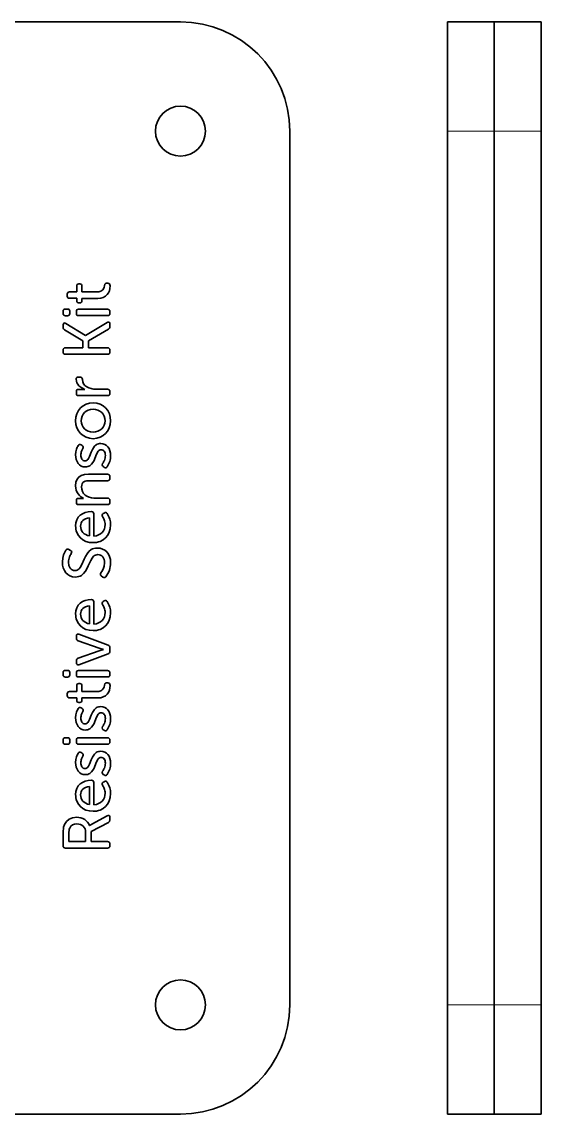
# Model space of a CAD drawing. Extents: x 342 to 941, y 168 to 756.
# Drawn here: x 612.3 to 645.6, y 385.5 to 455.5 of the extents above; entities that cross this region are included whole.
import ezdxf

# ---------------------------------------------------------------- set-up
doc = ezdxf.new("R2010")
doc.units = 0

msp = doc.modelspace()

# ---------------------------------------------------------------- linework, layer by layer
at = {"color": 7, "lineweight": 35}
for p, q in [((622.5, 455.5), (566.5, 455.5)), ((629.5, 392.5), (629.5, 448.5)), ((629.5, 392.5), (629.5, 448.5)), ((639.608, 448.5), (639.608, 392.5)), ((642.608, 448.5), (642.608, 392.5)), ((642.608, 448.5), (642.608, 392.5)), ((645.608, 448.5), (645.608, 392.5)), ((566.5, 385.5), (622.5, 385.5))]:
    msp.add_line(p, q, dxfattribs=at)
at = {"color": 7, "lineweight": 35, "ltscale": 0.175}
for p, q in [((639.608, 455.5), (639.608, 448.5)), ((642.608, 448.5), (642.608, 455.5)), ((642.608, 455.5), (642.608, 448.5)), ((645.608, 448.5), (645.608, 455.5)), ((639.608, 392.5), (639.608, 385.5)), ((642.608, 385.5), (642.608, 392.5)), ((642.608, 392.5), (642.608, 385.5)), ((645.608, 385.5), (645.608, 392.5))]:
    msp.add_line(p, q, dxfattribs=at)
at = {"color": 7, "lineweight": 35, "ltscale": 0.075}
for p, q in [((642.608, 455.5), (639.608, 455.5)), ((642.608, 455.5), (645.608, 455.5)), ((642.608, 385.5), (639.608, 385.5)), ((642.608, 385.5), (645.608, 385.5))]:
    msp.add_line(p, q, dxfattribs=at)
at = {"color": 7, "lineweight": 13, "ltscale": 0.075}
for p, q in [((642.608, 448.5), (639.608, 448.5)), ((642.608, 448.5), (645.608, 448.5)), ((642.608, 392.5), (639.608, 392.5)), ((642.608, 392.5), (645.608, 392.5))]:
    msp.add_line(p, q, dxfattribs=at)
at = {"color": 7, "lineweight": 35, "ltscale": 0.00931}
for p, q in [((615.86, 438.189), (615.86, 438.561)), ((615.86, 412.582), (615.86, 412.954))]:
    msp.add_line(p, q, dxfattribs=at)
at = {"color": 7, "lineweight": 35, "ltscale": 0.001379}
for p, q in [((616, 438.701), (616.055, 438.701)), ((616.055, 437.495), (616, 437.495)), ((616, 413.094), (616.055, 413.094)), ((616.055, 411.888), (616, 411.888))]:
    msp.add_line(p, q, dxfattribs=at)
at = {"color": 7, "lineweight": 35, "ltscale": 0.009422}
for p, q in [((616.195, 438.566), (616.195, 438.189)), ((616.195, 412.959), (616.195, 412.582))]:
    msp.add_line(p, q, dxfattribs=at)
at = {"color": 7, "lineweight": 35, "ltscale": 0.002222}
for p, q in [((617.77, 438.743), (617.859, 438.743)), ((617.77, 413.137), (617.859, 413.137))]:
    msp.add_line(p, q, dxfattribs=at)
at = {"color": 7, "lineweight": 35, "ltscale": 0.003075}
for p, q in [((615.251, 437.926), (615.251, 438.049)), ((615.251, 412.319), (615.251, 412.442))]:
    msp.add_line(p, q, dxfattribs=at)
at = {"color": 7, "lineweight": 35, "ltscale": 0.011748}
for p, q in [((615.391, 438.189), (615.86, 438.189)), ((615.86, 437.787), (615.391, 437.787)), ((615.391, 412.582), (615.86, 412.582)), ((615.86, 412.18), (615.391, 412.18))]:
    msp.add_line(p, q, dxfattribs=at)
at = {"color": 7, "lineweight": 35, "ltscale": 0.003815}
for p, q in [((615.86, 437.634), (615.86, 437.787)), ((615.86, 412.027), (615.86, 412.18))]:
    msp.add_line(p, q, dxfattribs=at)
at = {"color": 7, "lineweight": 35, "ltscale": 0.023813}
for p, q in [((616.195, 438.189), (617.147, 438.189)), ((616.195, 412.582), (617.147, 412.582))]:
    msp.add_line(p, q, dxfattribs=at)
at = {"color": 7, "lineweight": 35, "ltscale": 0.003704}
msp.add_line((616.195, 437.778), (616.195, 437.63), dxfattribs=at)
at = {"color": 7, "lineweight": 35, "ltscale": 0.025407}
for p, q in [((617.211, 437.778), (616.195, 437.778)), ((617.211, 412.171), (616.195, 412.171))]:
    msp.add_line(p, q, dxfattribs=at)
at = {"color": 7, "lineweight": 35, "ltscale": 0.0036}
for p, q in [((614.993, 436.809), (614.993, 436.953)), ((615.412, 436.953), (615.412, 436.809)), ((615.839, 414.415), (615.839, 414.559)), ((614.993, 413.653), (614.993, 413.797)), ((615.412, 413.797), (615.412, 413.653)), ((614.993, 409.343), (614.993, 409.487)), ((615.412, 409.487), (615.412, 409.343))]:
    msp.add_line(p, q, dxfattribs=at)
at = {"color": 7, "lineweight": 35, "ltscale": 0.003497}
for p, q in [((615.132, 437.092), (615.272, 437.092)), ((615.272, 436.669), (615.132, 436.669)), ((615.132, 413.936), (615.272, 413.936)), ((615.272, 413.513), (615.132, 413.513)), ((615.132, 409.627), (615.272, 409.627)), ((615.272, 409.204), (615.132, 409.204))]:
    msp.add_line(p, q, dxfattribs=at)
at = {"color": 7, "lineweight": 35, "ltscale": 0.003281}
for p, q in [((615.839, 436.813), (615.839, 436.944)), ((617.981, 436.944), (617.981, 436.813)), ((617.981, 426.365), (617.981, 426.234)), ((617.981, 424.837), (617.981, 424.706)), ((615.839, 413.657), (615.839, 413.788)), ((617.981, 413.788), (617.981, 413.657)), ((615.839, 409.348), (615.839, 409.479)), ((617.981, 409.479), (617.981, 409.348))]:
    msp.add_line(p, q, dxfattribs=at)
at = {"color": 7, "lineweight": 35, "ltscale": 0.046561}
for p, q in [((615.979, 437.084), (617.841, 437.084)), ((617.841, 436.673), (615.979, 436.673)), ((617.841, 431.547), (615.979, 431.547)), ((617.841, 424.566), (615.979, 424.566)), ((615.979, 413.928), (617.841, 413.928)), ((617.841, 413.517), (615.979, 413.517)), ((615.979, 409.618), (617.841, 409.618)), ((617.841, 409.208), (615.979, 409.208))]:
    msp.add_line(p, q, dxfattribs=at)
at = {"color": 7, "lineweight": 35, "ltscale": 0.036742}
msp.add_line((615.162, 436.178), (616.411, 435.403), dxfattribs=at)
at = {"color": 7, "lineweight": 35, "ltscale": 0.040618}
msp.add_line((616.419, 435.403), (617.816, 436.233), dxfattribs=at)
at = {"color": 7, "lineweight": 35, "ltscale": 0.004341}
msp.add_line((617.981, 436.14), (617.981, 435.966), dxfattribs=at)
at = {"color": 7, "lineweight": 35, "ltscale": 0.003919}
msp.add_line((614.993, 435.924), (614.993, 436.081), dxfattribs=at)
at = {"color": 7, "lineweight": 35, "ltscale": 0.033938}
msp.add_line((616.25, 435.061), (615.086, 435.759), dxfattribs=at)
at = {"color": 7, "lineweight": 35, "ltscale": 0.000215149}
for p, q in [((616.411, 435.403), (616.419, 435.403)), ((616.385, 431.932), (616.385, 431.941)), ((616.292, 424.951), (616.292, 424.96)), ((617.579, 415.274), (617.579, 415.283)), ((616.677, 403.993), (616.686, 403.993))]:
    msp.add_line(p, q, dxfattribs=at)
at = {"color": 7, "lineweight": 35, "ltscale": 0.036841}
msp.add_line((617.884, 435.801), (616.61, 435.061), dxfattribs=at)
at = {"color": 7, "lineweight": 35, "ltscale": 0.011223}
for p, q in [((616.25, 434.612), (616.25, 435.061)), ((616.61, 435.061), (616.61, 434.612))]:
    msp.add_line(p, q, dxfattribs=at)
at = {"color": 7, "lineweight": 35, "ltscale": 0.003393}
for p, q in [((614.993, 434.336), (614.993, 434.472)), ((617.981, 434.472), (617.981, 434.336))]:
    msp.add_line(p, q, dxfattribs=at)
at = {"color": 7, "lineweight": 35, "ltscale": 0.02794}
msp.add_line((615.132, 434.612), (616.25, 434.612), dxfattribs=at)
at = {"color": 7, "lineweight": 35, "ltscale": 0.067731}
for p, q in [((617.841, 434.197), (615.132, 434.197)), ((617.841, 402.553), (615.132, 402.553))]:
    msp.add_line(p, q, dxfattribs=at)
at = {"color": 7, "lineweight": 35, "ltscale": 0.030791}
for p, q in [((616.61, 434.612), (617.841, 434.612)), ((616.61, 426.505), (617.841, 426.505))]:
    msp.add_line(p, q, dxfattribs=at)
at = {"color": 7, "lineweight": 35, "ltscale": 0.002962}
for p, q in [((615.962, 432.732), (616.081, 432.732)), ((615.839, 424.706), (615.839, 424.824))]:
    msp.add_line(p, q, dxfattribs=at)
at = {"color": 7, "lineweight": 35, "ltscale": 0.006133}
msp.add_line((615.979, 431.945), (616.224, 431.945), dxfattribs=at)
at = {"color": 7, "lineweight": 35, "ltscale": 0.01862}
msp.add_line((617.097, 431.958), (617.841, 431.958), dxfattribs=at)
at = {"color": 7, "lineweight": 35, "ltscale": 0.002963}
msp.add_line((615.839, 431.687), (615.839, 431.805), dxfattribs=at)
at = {"color": 7, "lineweight": 35, "ltscale": 0.003282}
msp.add_line((617.981, 431.818), (617.981, 431.687), dxfattribs=at)
at = {"color": 7, "lineweight": 35, "ltscale": 0.001851}
for p, q in [((616.14, 428.389), (616.203, 428.351)), ((616.14, 411.532), (616.203, 411.494))]:
    msp.add_line(p, q, dxfattribs=at)
at = {"color": 7, "lineweight": 35, "ltscale": 0.001822}
msp.add_line((617.609, 426.954), (617.55, 426.996), dxfattribs=at)
at = {"color": 7, "lineweight": 35, "ltscale": 0.028465}
msp.add_line((617.841, 426.094), (616.703, 426.094), dxfattribs=at)
at = {"color": 7, "lineweight": 35, "ltscale": 0.004764}
msp.add_line((615.979, 424.964), (616.17, 424.964), dxfattribs=at)
at = {"color": 7, "lineweight": 35, "ltscale": 0.022118}
msp.add_line((616.957, 424.977), (617.841, 424.977), dxfattribs=at)
at = {"color": 7, "lineweight": 35, "ltscale": 0.02868}
for p, q in [((616.682, 422.56), (616.682, 423.707)), ((616.682, 416.921), (616.682, 418.068)), ((616.682, 405.343), (616.682, 406.49))]:
    msp.add_line(p, q, dxfattribs=at)
at = {"color": 7, "lineweight": 35, "ltscale": 0.035777}
for p, q in [((616.953, 423.974), (616.953, 422.542)), ((616.953, 418.335), (616.953, 416.904)), ((616.953, 406.757), (616.953, 405.326))]:
    msp.add_line(p, q, dxfattribs=at)
at = {"color": 7, "lineweight": 35, "ltscale": 0.001847}
for p, q in [((617.554, 423.986), (617.617, 424.024)), ((617.554, 418.348), (617.617, 418.386)), ((617.554, 406.77), (617.617, 406.807))]:
    msp.add_line(p, q, dxfattribs=at)
at = {"color": 7, "lineweight": 35, "ltscale": 0.029385}
for p, q in [((639.608, 421.804), (639.608, 422.98)), ((639.608, 414.362), (639.608, 415.538)), ((639.608, 410.257), (639.608, 411.432))]:
    msp.add_line(p, q, dxfattribs=at)
at = {"color": 7, "lineweight": 35, "ltscale": 0.003031}
msp.add_line((615.361, 421.679), (615.467, 421.62), dxfattribs=at)
at = {"color": 7, "lineweight": 35, "ltscale": 0.003109}
msp.add_line((617.528, 419.919), (617.427, 419.99), dxfattribs=at)
at = {"color": 7, "lineweight": 35, "ltscale": 0.003591}
msp.add_line((615.839, 415.998), (615.839, 416.142), dxfattribs=at)
at = {"color": 7, "lineweight": 35, "ltscale": 0.035457}
for p, q in [((617.287, 415.359), (615.953, 415.842)), ((615.953, 414.715), (617.287, 415.198))]:
    msp.add_line(p, q, dxfattribs=at)
at = {"color": 7, "lineweight": 35, "ltscale": 0.0499}
msp.add_line((616, 416.252), (617.871, 415.558), dxfattribs=at)
at = {"color": 7, "lineweight": 35, "ltscale": 0.007547}
msp.add_line((617.579, 415.283), (617.287, 415.359), dxfattribs=at)
at = {"color": 7, "lineweight": 35, "ltscale": 0.005926}
msp.add_line((617.981, 415.401), (617.981, 415.164), dxfattribs=at)
at = {"color": 7, "lineweight": 35, "ltscale": 0.049976}
msp.add_line((617.871, 415.008), (616, 414.305), dxfattribs=at)
at = {"color": 7, "lineweight": 35, "ltscale": 0.003703}
msp.add_line((616.195, 412.171), (616.195, 412.023), dxfattribs=at)
at = {"color": 7, "lineweight": 35, "ltscale": 0.001821}
for p, q in [((617.609, 410.097), (617.55, 410.139)), ((617.609, 407.235), (617.55, 407.277))]:
    msp.add_line(p, q, dxfattribs=at)
at = {"color": 7, "lineweight": 35, "ltscale": 0.001852}
msp.add_line((616.14, 408.67), (616.203, 408.632), dxfattribs=at)
at = {"color": 7, "lineweight": 35, "ltscale": 0.02827}
msp.add_line((616.821, 404.081), (617.816, 404.619), dxfattribs=at)
at = {"color": 7, "lineweight": 35, "ltscale": 0.030961}
msp.add_line((617.884, 404.191), (616.792, 403.607), dxfattribs=at)
at = {"color": 7, "lineweight": 35, "ltscale": 0.004229}
msp.add_line((617.981, 404.526), (617.981, 404.357), dxfattribs=at)
at = {"color": 7, "lineweight": 35, "ltscale": 0.020111}
msp.add_line((614.993, 402.693), (614.993, 403.497), dxfattribs=at)
at = {"color": 7, "lineweight": 35, "ltscale": 0.012489}
msp.add_line((615.357, 403.467), (615.357, 402.968), dxfattribs=at)
at = {"color": 7, "lineweight": 35, "ltscale": 0.015029}
msp.add_line((616.428, 402.968), (616.428, 403.569), dxfattribs=at)
at = {"color": 7, "lineweight": 35, "ltscale": 0.015985}
msp.add_line((616.792, 403.607), (616.792, 402.968), dxfattribs=at)
at = {"color": 7, "lineweight": 35, "ltscale": 0.026776}
msp.add_line((615.357, 402.968), (616.428, 402.968), dxfattribs=at)
at = {"color": 7, "lineweight": 35, "ltscale": 0.026244}
msp.add_line((616.792, 402.968), (617.841, 402.968), dxfattribs=at)
at = {"color": 7, "lineweight": 35, "ltscale": 0.003394}
msp.add_line((617.981, 402.828), (617.981, 402.693), dxfattribs=at)
at = {"color": 7, "lineweight": 35}
for points in [[(615.86, 438.561), (615.869, 438.622), (615.895, 438.666), (615.939, 438.692), (616, 438.701)], [(616.055, 438.701), (616.116, 438.693), (616.16, 438.667), (616.186, 438.625), (616.195, 438.566)], [(617.147, 438.189), (617.285, 438.2), (617.393, 438.231), (617.476, 438.278), (617.537, 438.335), (617.607, 438.466), (617.63, 438.595)], [(617.998, 438.574), (617.987, 438.417), (617.952, 438.269), (617.892, 438.135), (617.808, 438.017), (617.698, 437.919), (617.562, 437.844), (617.4, 437.795), (617.211, 437.778)], [(617.63, 438.595), (617.65, 438.684), (617.693, 438.73), (617.77, 438.743)], [(617.859, 438.743), (617.92, 438.733), (617.963, 438.701), (617.989, 438.648), (617.998, 438.574)], [(615.251, 438.049), (615.259, 438.11), (615.286, 438.154), (615.329, 438.18), (615.391, 438.189)], [(615.391, 437.787), (615.329, 437.795), (615.286, 437.822), (615.259, 437.865), (615.251, 437.926)], [(616, 437.495), (615.939, 437.503), (615.895, 437.529), (615.869, 437.573), (615.86, 437.634)], [(616.195, 437.63), (616.186, 437.571), (616.16, 437.528), (616.116, 437.503), (616.055, 437.495)], [(614.993, 436.953), (615.001, 437.014), (615.028, 437.058), (615.071, 437.084), (615.132, 437.092)], [(615.132, 436.669), (615.071, 436.678), (615.028, 436.704), (615.001, 436.748), (614.993, 436.809)], [(615.272, 437.092), (615.333, 437.084), (615.377, 437.058), (615.403, 437.014), (615.412, 436.953)], [(615.412, 436.809), (615.403, 436.748), (615.377, 436.704), (615.333, 436.678), (615.272, 436.669)], [(615.839, 436.944), (615.848, 437.005), (615.874, 437.049), (615.918, 437.075), (615.979, 437.084)], [(615.979, 436.673), (615.918, 436.682), (615.874, 436.708), (615.848, 436.752), (615.839, 436.813)], [(617.841, 437.084), (617.903, 437.075), (617.946, 437.049), (617.973, 437.005), (617.981, 436.944)], [(617.981, 436.813), (617.973, 436.752), (617.946, 436.708), (617.903, 436.682), (617.841, 436.673)], [(614.993, 436.081), (615.005, 436.151), (615.041, 436.193), (615.076, 436.203), (615.117, 436.199), (615.162, 436.178)], [(617.816, 436.233), (617.861, 436.256), (617.901, 436.262), (617.935, 436.252), (617.96, 436.228), (617.976, 436.19), (617.981, 436.14)], [(614.993, 434.472), (615.001, 434.533), (615.028, 434.577), (615.071, 434.603), (615.132, 434.612)], [(615.132, 434.197), (615.071, 434.206), (615.028, 434.232), (615.001, 434.275), (614.993, 434.336)], [(617.841, 434.612), (617.903, 434.603), (617.946, 434.577), (617.973, 434.533), (617.981, 434.472)], [(617.981, 434.336), (617.973, 434.275), (617.946, 434.232), (617.903, 434.206), (617.841, 434.197)], [(615.822, 432.597), (615.831, 432.656), (615.857, 432.699), (615.901, 432.724), (615.962, 432.732)], [(616.081, 432.732), (616.142, 432.723), (616.185, 432.694), (616.212, 432.647), (616.22, 432.579)], [(616.385, 431.941), (616.178, 432.036), (615.998, 432.182), (615.927, 432.271), (615.871, 432.37), (615.835, 432.479), (615.822, 432.597)], [(615.839, 431.805), (615.848, 431.866), (615.874, 431.91), (615.918, 431.936), (615.979, 431.945)], [(616.22, 432.579), (616.24, 432.434), (616.299, 432.307), (616.387, 432.2), (616.5, 432.112), (616.631, 432.044), (616.781, 431.996)], [(616.224, 431.945), (616.339, 431.937), (616.385, 431.932)], [(617.841, 431.958), (617.903, 431.949), (617.946, 431.923), (617.973, 431.879), (617.981, 431.818)], [(615.979, 431.547), (615.918, 431.556), (615.874, 431.582), (615.848, 431.626), (615.839, 431.687)], [(617.981, 431.687), (617.973, 431.626), (617.946, 431.582), (617.903, 431.556), (617.841, 431.547)], [(615.788, 429.938), (615.809, 430.172), (615.871, 430.389), (615.97, 430.585), (616.104, 430.755), (616.268, 430.896), (616.459, 431.003), (616.673, 431.071), (616.907, 431.094)], [(616.907, 430.675), (616.747, 430.66), (616.601, 430.618), (616.471, 430.549), (616.36, 430.459), (616.269, 430.349), (616.201, 430.224), (616.159, 430.086), (616.144, 429.938)], [(616.907, 431.094), (617.141, 431.071), (617.357, 431.003), (617.548, 430.896), (617.712, 430.755), (617.847, 430.585), (617.948, 430.389), (618.01, 430.172), (618.032, 429.938)], [(617.677, 429.938), (617.662, 430.086), (617.619, 430.224), (617.551, 430.349), (617.461, 430.459), (617.349, 430.549), (617.217, 430.618), (617.068, 430.66), (616.907, 430.675)], [(616.906, 428.787), (616.674, 428.81), (616.459, 428.878), (616.268, 428.984), (616.104, 429.123), (615.97, 429.292), (615.871, 429.487), (615.809, 429.704), (615.788, 429.938)], [(616.144, 429.938), (616.159, 429.79), (616.201, 429.652), (616.269, 429.528), (616.36, 429.42), (616.471, 429.33), (616.601, 429.261), (616.747, 429.216), (616.906, 429.201)], [(618.032, 429.938), (618.01, 429.704), (617.947, 429.487), (617.847, 429.292), (617.713, 429.123), (617.548, 428.984), (617.357, 428.878), (617.142, 428.81), (616.906, 428.787)], [(616.906, 429.201), (617.069, 429.216), (617.217, 429.261), (617.349, 429.33), (617.461, 429.42), (617.551, 429.528), (617.619, 429.652), (617.662, 429.79), (617.677, 429.938)], [(615.953, 428.342), (615.988, 428.389), (616.032, 428.412), (616.083, 428.412), (616.14, 428.389)], [(617.401, 428.474), (617.532, 428.46), (617.653, 428.418), (617.762, 428.352), (617.854, 428.262), (617.93, 428.15), (617.985, 428.018), (618.02, 427.869), (618.032, 427.703)], [(615.789, 427.75), (615.803, 427.954), (615.848, 428.12)], [(616.407, 426.975), (616.263, 426.99), (616.138, 427.036), (616.032, 427.108), (615.945, 427.203), (615.878, 427.319), (615.829, 427.451), (615.799, 427.596), (615.789, 427.75)], [(616.203, 428.351), (616.246, 428.317), (616.268, 428.275), (616.269, 428.224), (616.25, 428.165)], [(616.57, 427.451), (616.612, 427.51), (616.686, 427.656), (616.788, 427.921)], [(616.788, 427.921), (616.865, 428.102), (616.997, 428.298), (617.103, 428.391)], [(617.24, 427.997), (617.124, 427.792), (617.023, 427.527)], [(617.023, 427.527), (616.966, 427.39), (616.896, 427.263), (616.808, 427.15), (616.703, 427.057)], [(617.55, 426.996), (617.507, 427.039), (617.492, 427.115), (617.52, 427.191)], [(615.789, 425.773), (615.811, 426.004), (615.88, 426.189), (615.994, 426.329), (616.153, 426.427), (616.359, 426.485), (616.61, 426.505)], [(617.799, 426.983), (617.761, 426.941), (617.715, 426.924), (617.663, 426.929), (617.609, 426.954)], [(617.841, 426.505), (617.903, 426.496), (617.946, 426.47), (617.973, 426.427), (617.981, 426.365)], [(616.703, 426.094), (616.491, 426.08), (616.4, 426.058), (616.322, 426.022), (616.257, 425.971), (616.208, 425.9), (616.176, 425.808), (616.165, 425.692)], [(616.165, 425.692), (616.181, 425.542), (616.227, 425.404), (616.299, 425.282), (616.394, 425.178), (616.51, 425.093), (616.646, 425.03), (616.796, 424.99), (616.957, 424.977)], [(617.981, 426.234), (617.973, 426.173), (617.946, 426.129), (617.903, 426.103), (617.841, 426.094)], [(615.839, 424.824), (615.848, 424.886), (615.874, 424.929), (615.918, 424.955), (615.979, 424.964)], [(617.841, 424.977), (617.903, 424.968), (617.946, 424.942), (617.973, 424.898), (617.981, 424.837)], [(615.979, 424.566), (615.918, 424.575), (615.874, 424.601), (615.848, 424.645), (615.839, 424.706)], [(617.981, 424.706), (617.973, 424.645), (617.946, 424.601), (617.903, 424.575), (617.841, 424.566)], [(615.789, 423.195), (615.808, 423.403), (615.865, 423.588), (615.955, 423.747), (616.076, 423.878), (616.225, 423.981), (616.398, 424.056), (616.594, 424.102), (616.809, 424.118)], [(616.682, 423.707), (616.542, 423.693), (616.422, 423.659), (616.33, 423.611), (616.254, 423.548)], [(617.617, 424.024), (617.671, 424.047), (617.721, 424.048), (617.766, 424.026), (617.804, 423.982)], [(616.953, 422.542), (617.117, 422.565), (617.262, 422.615), (617.387, 422.687), (617.49, 422.78), (617.572, 422.888), (617.63, 423.01), (617.665, 423.143), (617.676, 423.284)], [(618.032, 423.258), (618.01, 423.016), (617.945, 422.797), (617.843, 422.603), (617.708, 422.439), (617.544, 422.306), (617.353, 422.206)], [(616.91, 422.124), (616.668, 422.144), (616.449, 422.206), (616.257, 422.303), (616.095, 422.431), (615.966, 422.586), (615.869, 422.769)], [(616.26, 422.777), (616.343, 422.7), (616.441, 422.637), (616.554, 422.591), (616.682, 422.56)], [(614.942, 420.888), (614.965, 421.137), (615.022, 421.353), (615.096, 421.523), (615.17, 421.637)], [(615.17, 421.637), (615.209, 421.678), (615.254, 421.698), (615.305, 421.699), (615.361, 421.679)], [(615.467, 421.62), (615.518, 421.579), (615.537, 421.533), (615.535, 421.5), (615.505, 421.429)], [(616.345, 421.061), (616.427, 421.241), (616.525, 421.408), (616.643, 421.555), (616.785, 421.675)], [(617.181, 421.781), (617.353, 421.765), (617.514, 421.717), (617.657, 421.639), (617.782, 421.531), (617.885, 421.395), (617.964, 421.233), (618.015, 421.045), (618.032, 420.833)], [(615.772, 419.919), (615.59, 419.937), (615.428, 419.993), (615.287, 420.081), (615.168, 420.198), (615.072, 420.341), (615.001, 420.507), (614.957, 420.691), (614.942, 420.888)], [(615.331, 420.879), (615.359, 420.667), (615.443, 420.494)], [(616.013, 420.447), (616.078, 420.524), (616.193, 420.714), (616.345, 421.061)], [(616.944, 421.252), (616.844, 421.132), (616.756, 420.985), (616.595, 420.638)], [(617.401, 420.181), (617.471, 420.282), (617.55, 420.428), (617.615, 420.613), (617.643, 420.833)], [(616.595, 420.638), (616.48, 420.4), (616.413, 420.291), (616.297, 420.144), (616.157, 420.024)], [(617.427, 419.99), (617.389, 420.031), (617.372, 420.076), (617.376, 420.126), (617.401, 420.181)], [(617.723, 419.935), (617.669, 419.892), (617.588, 419.886), (617.528, 419.919)], [(615.789, 417.556), (615.808, 417.765), (615.865, 417.95), (615.955, 418.109), (616.076, 418.24), (616.225, 418.343), (616.398, 418.417), (616.594, 418.464), (616.809, 418.479)], [(616.682, 418.068), (616.542, 418.054), (616.422, 418.02), (616.33, 417.973), (616.254, 417.91)], [(617.617, 418.386), (617.671, 418.409), (617.721, 418.409), (617.766, 418.387), (617.804, 418.343)], [(616.953, 416.904), (617.117, 416.927), (617.262, 416.976), (617.387, 417.049), (617.49, 417.141), (617.572, 417.25), (617.63, 417.372), (617.665, 417.505), (617.676, 417.645)], [(618.032, 417.62), (618.01, 417.377), (617.945, 417.158), (617.843, 416.965), (617.708, 416.8), (617.544, 416.667), (617.353, 416.568)], [(616.91, 416.485), (616.668, 416.506), (616.449, 416.568), (616.257, 416.665), (616.095, 416.792), (615.966, 416.948), (615.869, 417.131)], [(616.26, 417.139), (616.343, 417.061), (616.441, 416.999), (616.554, 416.952), (616.682, 416.921)], [(615.839, 416.142), (615.85, 416.207), (615.884, 416.25), (615.935, 416.266), (616, 416.252)], [(616, 414.305), (615.935, 414.293), (615.884, 414.309), (615.85, 414.35), (615.839, 414.415)], [(614.993, 413.797), (615.001, 413.858), (615.028, 413.902), (615.071, 413.928), (615.132, 413.936)], [(615.272, 413.936), (615.333, 413.928), (615.377, 413.902), (615.403, 413.858), (615.412, 413.797)], [(615.839, 413.788), (615.848, 413.849), (615.874, 413.893), (615.918, 413.919), (615.979, 413.928)], [(617.841, 413.928), (617.903, 413.919), (617.946, 413.893), (617.973, 413.849), (617.981, 413.788)], [(615.132, 413.513), (615.071, 413.522), (615.028, 413.548), (615.001, 413.592), (614.993, 413.653)], [(615.412, 413.653), (615.403, 413.592), (615.377, 413.548), (615.333, 413.522), (615.272, 413.513)], [(615.979, 413.517), (615.918, 413.526), (615.874, 413.552), (615.848, 413.596), (615.839, 413.657)], [(615.86, 412.954), (615.869, 413.016), (615.895, 413.059), (615.939, 413.085), (616, 413.094)], [(616.055, 413.094), (616.116, 413.086), (616.16, 413.06), (616.186, 413.018), (616.195, 412.959)], [(617.63, 412.988), (617.65, 413.077), (617.693, 413.123), (617.77, 413.137)], [(617.981, 413.657), (617.973, 413.596), (617.946, 413.552), (617.903, 413.526), (617.841, 413.517)], [(617.859, 413.137), (617.92, 413.126), (617.963, 413.094), (617.989, 413.041), (617.998, 412.967)], [(615.251, 412.442), (615.259, 412.503), (615.286, 412.547), (615.329, 412.573), (615.391, 412.582)], [(615.391, 412.18), (615.329, 412.189), (615.286, 412.215), (615.259, 412.258), (615.251, 412.319)], [(617.147, 412.582), (617.285, 412.593), (617.393, 412.624), (617.476, 412.671), (617.537, 412.728), (617.607, 412.859), (617.63, 412.988)], [(617.998, 412.967), (617.987, 412.81), (617.952, 412.662), (617.892, 412.528), (617.808, 412.41), (617.698, 412.312), (617.562, 412.237), (617.4, 412.188), (617.211, 412.171)], [(616, 411.888), (615.939, 411.896), (615.895, 411.923), (615.869, 411.966), (615.86, 412.027)], [(616.195, 412.023), (616.186, 411.964), (616.16, 411.922), (616.116, 411.896), (616.055, 411.888)], [(617.401, 411.617), (617.532, 411.603), (617.653, 411.562), (617.762, 411.495), (617.854, 411.405), (617.93, 411.293), (617.985, 411.162), (618.02, 411.012), (618.032, 410.846)], [(615.789, 410.893), (615.803, 411.098), (615.848, 411.263)], [(615.953, 411.486), (615.988, 411.533), (616.032, 411.555), (616.083, 411.555), (616.14, 411.532)], [(616.203, 411.494), (616.246, 411.46), (616.268, 411.418), (616.269, 411.367), (616.25, 411.308)], [(616.57, 410.594), (616.612, 410.654), (616.686, 410.8), (616.788, 411.064)], [(616.788, 411.064), (616.865, 411.245), (616.997, 411.441), (617.103, 411.534)], [(617.24, 411.141), (617.124, 410.935), (617.023, 410.671)], [(616.407, 410.118), (616.263, 410.134), (616.138, 410.18), (616.032, 410.252), (615.945, 410.347), (615.878, 410.462), (615.829, 410.594), (615.799, 410.74), (615.789, 410.893)], [(617.023, 410.671), (616.966, 410.533), (616.896, 410.406), (616.808, 410.293), (616.703, 410.201)], [(617.55, 410.139), (617.507, 410.182), (617.492, 410.258), (617.52, 410.334)], [(614.993, 409.487), (615.001, 409.548), (615.028, 409.592), (615.071, 409.618), (615.132, 409.627)], [(615.272, 409.627), (615.333, 409.618), (615.377, 409.592), (615.403, 409.548), (615.412, 409.487)], [(615.839, 409.479), (615.848, 409.54), (615.874, 409.583), (615.918, 409.61), (615.979, 409.618)], [(617.799, 410.127), (617.761, 410.084), (617.715, 410.067), (617.663, 410.073), (617.609, 410.097)], [(617.841, 409.618), (617.903, 409.61), (617.946, 409.583), (617.973, 409.54), (617.981, 409.479)], [(615.132, 409.204), (615.071, 409.212), (615.028, 409.238), (615.001, 409.282), (614.993, 409.343)], [(615.412, 409.343), (615.403, 409.282), (615.377, 409.238), (615.333, 409.212), (615.272, 409.204)], [(615.979, 409.208), (615.918, 409.216), (615.874, 409.243), (615.848, 409.286), (615.839, 409.348)], [(617.981, 409.348), (617.973, 409.286), (617.946, 409.243), (617.903, 409.216), (617.841, 409.208)], [(615.789, 408.031), (615.803, 408.236), (615.848, 408.401)], [(615.953, 408.624), (615.988, 408.671), (616.032, 408.694), (616.083, 408.693), (616.14, 408.67)], [(616.203, 408.632), (616.246, 408.598), (616.268, 408.556), (616.269, 408.505), (616.25, 408.446)], [(616.57, 407.732), (616.612, 407.792), (616.686, 407.938), (616.788, 408.202)], [(616.788, 408.202), (616.865, 408.383), (616.997, 408.579), (617.103, 408.673)], [(617.24, 408.279), (617.124, 408.073), (617.023, 407.809)], [(617.401, 408.755), (617.532, 408.741), (617.653, 408.7), (617.762, 408.633), (617.854, 408.543), (617.93, 408.432), (617.985, 408.3), (618.02, 408.15), (618.032, 407.984)], [(616.407, 407.256), (616.263, 407.272), (616.138, 407.318), (616.032, 407.39), (615.945, 407.485), (615.878, 407.6), (615.829, 407.732), (615.799, 407.878), (615.789, 408.031)], [(617.023, 407.809), (616.966, 407.672), (616.896, 407.544), (616.808, 407.432), (616.703, 407.339)], [(617.55, 407.277), (617.507, 407.32), (617.492, 407.396), (617.52, 407.472)], [(615.789, 405.978), (615.808, 406.187), (615.865, 406.372), (615.955, 406.53), (616.076, 406.662), (616.225, 406.764), (616.398, 406.839), (616.594, 406.885), (616.809, 406.901)], [(617.799, 407.265), (617.761, 407.223), (617.715, 407.205), (617.663, 407.211), (617.609, 407.235)], [(617.617, 406.807), (617.671, 406.83), (617.721, 406.831), (617.766, 406.809), (617.804, 406.765)], [(616.682, 406.49), (616.542, 406.476), (616.422, 406.442), (616.33, 406.395), (616.254, 406.331)], [(616.953, 405.326), (617.117, 405.348), (617.262, 405.398), (617.387, 405.471), (617.49, 405.563), (617.572, 405.672), (617.63, 405.794), (617.665, 405.926), (617.676, 406.067)], [(618.032, 406.041), (618.01, 405.799), (617.945, 405.58), (617.843, 405.387), (617.708, 405.222), (617.544, 405.089), (617.353, 404.989)], [(616.91, 404.907), (616.668, 404.928), (616.449, 404.99), (616.257, 405.086), (616.095, 405.214), (615.966, 405.369), (615.869, 405.552)], [(616.26, 405.561), (616.343, 405.483), (616.441, 405.421), (616.554, 405.374), (616.682, 405.343)], [(617.816, 404.619), (617.882, 404.644), (617.935, 404.634), (617.96, 404.61), (617.976, 404.574), (617.981, 404.526)], [(615.073, 404.056), (615.196, 404.25), (615.369, 404.399), (615.59, 404.494), (615.856, 404.526)], [(615.873, 404.102), (615.722, 404.085), (615.589, 404.033), (615.483, 403.945), (615.407, 403.823)], [(616.277, 403.959), (616.196, 404.022), (616.101, 404.067), (615.994, 404.093), (615.873, 404.102)], [(617.981, 404.357), (617.957, 404.256), (617.884, 404.191)], [(615.132, 402.553), (615.071, 402.562), (615.028, 402.588), (615.001, 402.632), (614.993, 402.693)], [(617.841, 402.968), (617.903, 402.959), (617.946, 402.933), (617.973, 402.889), (617.981, 402.828)], [(617.981, 402.693), (617.973, 402.632), (617.946, 402.588), (617.903, 402.562), (617.841, 402.553)]]:
    msp.add_lwpolyline(points, dxfattribs=at)
for centre in [(622.5, 448.5), (622.5, 392.5)]:
    msp.add_circle(centre, 1.6, dxfattribs=at)
for centre, radius, start, end in [((622.5, 448.5), 7, 0, 90), ((615.166, 435.912), 0.173, 176.01403, 242.34145), ((617.805, 435.96), 0.177, 296.60557, 2.16704), ((617.101, 433.314), 1.357, 256.35359, 269.80517), ((617.378, 427.965), 0.508, 87.39097, 122.88263), ((617.393, 427.526), 1.655, 150.43411, 158.96142), ((616.842, 427.748), 0.715, 160.30353, 181.57543), ((616.587, 427.711), 0.459, 177.77775, 211.27301), ((617.508, 427.487), 1.429, 151.67628, 159.42727), ((617.404, 427.877), 0.203, 88.33042, 143.61751), ((617.422, 427.837), 0.243, 35.69078, 92.94062), ((617.258, 427.737), 0.435, 357.15285, 33.65427), ((616.956, 427.69), 0.737, 336.25997, 1.97587), ((616.843, 427.689), 1.188, 323.57781, 0.68858), ((616.384, 427.595), 0.226, 212.89002, 273.53506), ((616.403, 427.578), 0.209, 268.52188, 322.66545), ((615.829, 428.233), 1.986, 328.33873, 334.99864), ((616.674, 425.762), 0.886, 179.30286, 217.46186), ((616.651, 425.728), 0.848, 216.6118, 244.96621), ((616.169, 424.529), 0.435, 78.81542, 89.99306), ((616.29, 425.097), 0.146, 255.84498, 271.0268), ((616.614, 423.196), 0.504, 135.65585, 181.12362), ((616.811, 423.976), 0.142, 45.72349, 91.05911), ((616.816, 423.979), 0.136, 357.81627, 46.30627), ((616.679, 423.21), 1.015, 22.12151, 35.25076), ((616.906, 423.303), 0.77, 358.51693, 22.05489), ((616.765, 423.257), 1.267, 0.05591, 34.92173), ((616.905, 423.184), 1.116, 179.45325, 201.82765), ((616.709, 423.173), 0.598, 178.79108, 221.44521), ((616.92, 423.302), 1.178, 269.52311, 291.54448), ((617.339, 420.367), 2.119, 149.91321, 156.64827), ((616.132, 420.902), 0.8, 157.59051, 181.66244), ((617.201, 420.989), 0.368, 87.82184, 134.35742), ((617.231, 420.977), 0.38, 38.98987, 92.35046), ((616.561, 420.837), 1.471, 322.17053, 359.81562), ((615.737, 420.702), 0.36, 215.1991, 272.06729), ((615.763, 420.691), 0.35, 267.92525, 315.68484), ((616.614, 417.557), 0.504, 135.65585, 181.12362), ((616.811, 418.337), 0.142, 45.72349, 91.05911), ((616.816, 418.34), 0.136, 357.81627, 46.30627), ((616.679, 417.572), 1.015, 22.12151, 35.25076), ((616.906, 417.665), 0.77, 358.51693, 22.05489), ((616.765, 417.618), 1.267, 0.05591, 34.92173), ((616.905, 417.546), 1.116, 179.45325, 201.82765), ((616.709, 417.535), 0.598, 178.79108, 221.44521), ((616.92, 417.663), 1.178, 269.52311, 291.54448), ((615.99, 415.989), 0.151, 176.31144, 256.05457), ((617.833, 413.693), 1.601, 99.10386, 109.92214), ((617.831, 415.413), 0.15, 355.57956, 74.35263), ((617.831, 415.152), 0.15, 285.5628, 4.50506), ((615.99, 414.569), 0.15, 103.84875, 183.68581), ((617.378, 411.108), 0.508, 87.39097, 122.88263), ((617.393, 410.669), 1.655, 150.43411, 158.96142), ((616.842, 410.891), 0.715, 160.30353, 181.57543), ((617.508, 410.63), 1.429, 151.67628, 159.42727), ((617.404, 411.02), 0.203, 88.33042, 143.61751), ((617.422, 410.98), 0.243, 35.69078, 92.94062), ((617.258, 410.881), 0.435, 357.15285, 33.65427), ((616.587, 410.854), 0.459, 177.77775, 211.27301), ((616.384, 410.738), 0.226, 212.89002, 273.53506), ((616.403, 410.721), 0.209, 268.52188, 322.66545), ((615.829, 411.377), 1.986, 328.33873, 334.99864), ((616.956, 410.833), 0.737, 336.25997, 1.97587), ((616.843, 410.832), 1.188, 323.57781, 0.68858), ((617.393, 407.807), 1.655, 150.43411, 158.96142), ((616.842, 408.03), 0.715, 160.30353, 181.57543), ((617.508, 407.768), 1.429, 151.67628, 159.42727), ((617.378, 408.246), 0.508, 87.39097, 122.88263), ((617.404, 408.158), 0.203, 88.33042, 143.61751), ((617.422, 408.118), 0.243, 35.69078, 92.94062), ((617.258, 408.019), 0.435, 357.15285, 33.65427), ((616.587, 407.992), 0.459, 177.77775, 211.27301), ((616.384, 407.876), 0.226, 212.89002, 273.53506), ((616.403, 407.859), 0.209, 268.52188, 322.66545), ((615.829, 408.515), 1.986, 328.33873, 334.99864), ((616.956, 407.972), 0.737, 336.25997, 1.97587), ((616.843, 407.97), 1.188, 323.57781, 0.68858), ((616.811, 406.759), 0.142, 45.72349, 91.05911), ((616.816, 406.762), 0.136, 357.81627, 46.30627), ((616.765, 406.04), 1.267, 0.05591, 34.92173), ((616.614, 405.979), 0.504, 135.65585, 181.12362), ((616.679, 405.993), 1.015, 22.12151, 35.25076), ((616.906, 406.087), 0.77, 358.51693, 22.05489), ((616.905, 405.967), 1.116, 179.45325, 201.82765), ((616.709, 405.957), 0.598, 178.79108, 221.44521), ((616.92, 406.085), 1.178, 269.52311, 291.54448), ((615.833, 403.725), 0.829, 156.46436, 172.03232), ((615.872, 403.581), 0.944, 58.26364, 90.95287), ((615.989, 403.766), 0.725, 18.18727, 58.41578), ((616.63, 404.102), 0.123, 297.2923, 317.10668), ((617.319, 403.165), 1.042, 118.53786, 125.12454), ((617.382, 403.543), 2.389, 172.86053, 181.10138), ((616.817, 403.497), 1.461, 172.50046, 181.16077), ((615.952, 403.597), 0.589, 157.45967, 171.16692), ((622.5, 392.5), 7, 270, 360), ((622.5, 392.5), 7, 270, 0)]:
    msp.add_arc(centre, radius, start, end, dxfattribs=at)
for centre, major_axis, ratio, start_param, end_param in [((607.619, 438.264), (9.103, -11.192), 0.161951, 6.152014, 6.272999), ((631.143, 419.167), (13.655, -4.749), 0.082811, 3.067884, 3.231129), ((664.671, 360.754), (47.917, -60.899), 0.082397, 3.076668, 3.135672), ((538.529, 353.871), (78.992, 67.352), 0.065192, 6.227658, 6.28192), ((566.7, 490.122), (49.464, -70.093), 0.079583, 6.226849, 6.281903), ((631.143, 413.528), (13.655, -4.749), 0.082811, 3.067884, 3.231129), ((607.619, 421.407), (9.103, -11.192), 0.161951, 6.152014, 6.272999), ((607.619, 418.545), (9.103, -11.192), 0.161951, 6.152014, 6.272999), ((631.143, 401.95), (13.655, -4.749), 0.082811, 3.067884, 3.231129), ((562.014, 366.837), (54.326, 37.048), 0.083214, 6.226499, 6.300819)]:
    msp.add_ellipse(centre, major_axis=major_axis, ratio=ratio, start_param=start_param, end_param=end_param, dxfattribs=at)

doc.saveas('drawing.dxf')
